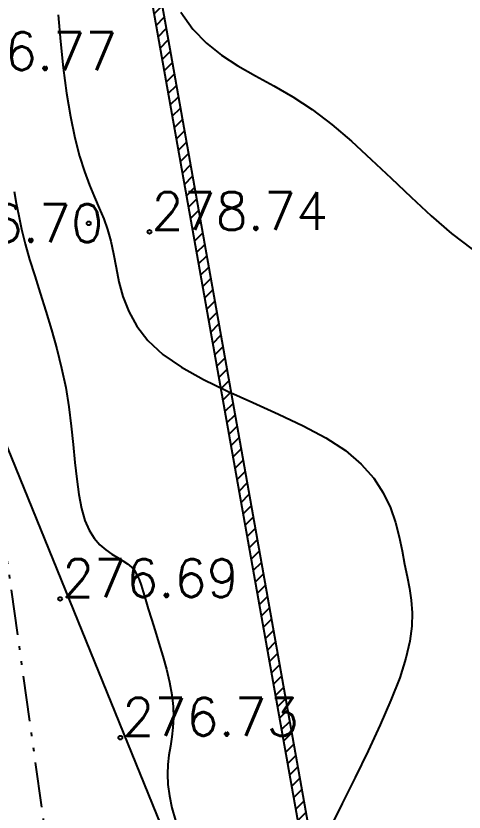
# Model space of a CAD drawing. Extents: x 524954 to 526204, y 9523489 to 9524010.
# Drawn here: x 525583.68 to 525595.51, y 9523801.26 to 9523822.29 of the extents above; entities that cross this region are included whole.
import ezdxf

# ---------------------------------------------------------------- set-up
doc = ezdxf.new("R2010")
doc.units = 0
doc.header["$PDMODE"] = 33
doc.header["$PDSIZE"] = 0.1
doc.linetypes.add('ACAD_ISO12W100', pattern=[21, 12, -3, 0, -3, 0, -3])
doc.linetypes.add('CACHE2', pattern=[4.7625, 3.175, -1.5875])
for name, color, linetype in [('Bord_Route_Existante', 6, 'Continuous'), ('Caniveau', 5, 'CACHE2'), ('Cloture', 7, 'Continuous'), ('CN_01_00', 3, 'Continuous'), ('CN_02_00', 4, 'Continuous'), ('Murs', 1, 'Continuous'), ('TopoAlt', 3, 'Continuous'), ('TOPOJIS', 7, 'Continuous')]:
    doc.layers.add(name, color=color, linetype=linetype)
doc.styles.add('Simplex 1.0', font='Simplex.shx', dxfattribs={"width": 0.99, "height": 1})

# ---------------------------------------------------------------- blocks, each defined once
blk = doc.blocks.new('TCPOINT M')
at = {"color": 0}
blk.add_point((0, 0), dxfattribs=at)
at = {"layer": 'TopoAlt', "style": 'Simplex 1.0', "width": 0.99}
blk.add_attdef('ALT', (0.15, 0.15), '', height=1, dxfattribs=at)

msp = doc.modelspace()

# ---------------------------------------------------------------- hatches: boundary and pattern name
at = {"layer": 'Murs'}
h = msp.add_hatch(dxfattribs=at)
h.set_pattern_fill('_U', color=256, scale=0.25, angle=45, style=0, pattern_type=0)
h.set_pattern_definition([(45, (0, 0), (-0.1767766952966, 0.1767766952966), [])])
h.paths.add_polyline_path([(525584.966, 9523835.576), (525591.74, 9523797.552), (525591.986, 9523797.595), (525585.213, 9523835.62)])

# ---------------------------------------------------------------- linework, layer by layer
at = {"layer": 'Bord_Route_Existante', "flags": 128}
msp.add_lwpolyline([(525615.783, 9523793.199), (525610.281, 9523790.266), (525607.501, 9523789.057), (525603.495, 9523788.331), (525599.574, 9523788.708), (525597.071, 9523789.257), (525594.676, 9523790.471), (525591.471, 9523793.151), (525589.256, 9523796.622), (525581.264, 9523816.267)], dxfattribs=at)
at = {"layer": 'Caniveau', "linetype": 'ACAD_ISO12W100', "ltscale": 0.1, "flags": 128}
msp.add_lwpolyline([(525581.641, 9523820.795), (525585.421, 9523793.743)], dxfattribs=at)
at = {"layer": 'Cloture', "elevation": 279.26, "flags": 128}
for points in [[(525584.966, 9523835.576), (525591.74, 9523797.552)], [(525585.213, 9523835.62), (525591.986, 9523797.595)]]:
    msp.add_lwpolyline(points, dxfattribs=at)
at = {"layer": 'CN_01_00', "flags": 128}
for points, elevation in [([(525588.033, 9523822.393), (525588.347, 9523821.943), (525588.707, 9523821.57), (525589.107, 9523821.255), (525589.542, 9523820.976), (525590.005, 9523820.714), (525590.49, 9523820.449), (525590.991, 9523820.158), (525591.501, 9523819.822), (525592.017, 9523819.427), (525592.536, 9523818.982), (525593.059, 9523818.502), (525593.585, 9523818.003), (525594.115, 9523817.5), (525594.648, 9523817.01), (525595.184, 9523816.547), (525595.723, 9523816.128), (525596.264, 9523815.763), (525596.437, 9523815.659)], 279), ([(525583.631, 9523817.658), (525583.687, 9523817.347), (525583.751, 9523817.013), (525583.828, 9523816.655), (525583.923, 9523816.27), (525584.039, 9523815.858), (525584.173, 9523815.422), (525584.318, 9523814.964), (525584.468, 9523814.489), (525584.616, 9523813.999), (525584.757, 9523813.498), (525584.885, 9523812.989), (525584.992, 9523812.477), (525585.076, 9523811.964), (525585.14, 9523811.458), (525585.192, 9523810.966), (525585.237, 9523810.495), (525585.284, 9523810.052), (525585.338, 9523809.645), (525585.406, 9523809.28), (525585.495, 9523808.964), (525585.609, 9523808.704), (525585.744, 9523808.492), (525585.893, 9523808.322), (525586.051, 9523808.186), (525586.209, 9523808.075), (525586.362, 9523807.982), (525586.504, 9523807.899), (525586.627, 9523807.818), (525586.727, 9523807.732), (525586.807, 9523807.637), (525586.873, 9523807.528), (525586.929, 9523807.401), (525586.982, 9523807.252), (525587.035, 9523807.076), (525587.095, 9523806.871), (525587.167, 9523806.631), (525587.254, 9523806.355), (525587.352, 9523806.049), (525587.454, 9523805.72), (525587.556, 9523805.379), (525587.651, 9523805.032), (525587.732, 9523804.688), (525587.794, 9523804.356), (525587.831, 9523804.044), (525587.84, 9523803.758), (525587.825, 9523803.493), (525587.794, 9523803.243), (525587.757, 9523803.001), (525587.719, 9523802.761), (525587.69, 9523802.517), (525587.677, 9523802.261), (525587.688, 9523801.986), (525587.729, 9523801.689), (525587.798, 9523801.372), (525587.889, 9523801.039)], 277)]:
    msp.add_lwpolyline(points, dxfattribs=dict(at, elevation=elevation))
at = {"layer": 'CN_02_00', "elevation": 278, "flags": 128}
msp.add_lwpolyline([(525584.793, 9523822.318), (525584.853, 9523821.619), (525584.927, 9523820.925), (525585.016, 9523820.256), (525585.117, 9523819.632), (525585.23, 9523819.072), (525585.354, 9523818.591), (525585.485, 9523818.179), (525585.618, 9523817.821), (525585.75, 9523817.504), (525585.877, 9523817.212), (525585.995, 9523816.931), (525586.099, 9523816.646), (525586.187, 9523816.343), (525586.256, 9523816.009), (525586.322, 9523815.65), (525586.399, 9523815.271), (525586.505, 9523814.881), (525586.657, 9523814.487), (525586.872, 9523814.096), (525587.165, 9523813.715), (525587.555, 9523813.351), (525588.05, 9523813.011), (525588.63, 9523812.688), (525589.269, 9523812.379), (525589.938, 9523812.076), (525590.611, 9523811.774), (525591.26, 9523811.467), (525591.858, 9523811.148), (525592.378, 9523810.811), (525592.799, 9523810.453), (525593.128, 9523810.077), (525593.379, 9523809.691), (525593.566, 9523809.299), (525593.702, 9523808.909), (525593.801, 9523808.526), (525593.877, 9523808.157), (525593.943, 9523807.807), (525594.01, 9523807.481), (525594.072, 9523807.167), (525594.119, 9523806.853), (525594.143, 9523806.524), (525594.133, 9523806.169), (525594.081, 9523805.772), (525593.978, 9523805.322), (525593.813, 9523804.804), (525593.582, 9523804.212), (525593.298, 9523803.561), (525592.977, 9523802.875), (525592.637, 9523802.175), (525592.293, 9523801.484), (525591.964, 9523800.824)], dxfattribs=at)

# ---------------------------------------------------------------- block references
at = {"layer": 'TOPOJIS'}
ref = msp.add_blockref('TCPOINT M', (525581.639, 9523820.812, 276.77), dxfattribs=at)
ref.add_attrib('ALT', '276.77', (525581.689, 9523820.862, 276.77), dxfattribs={"layer": 'TopoAlt', "height": 1, "style": 'Simplex 1.0', "width": 0.99})
ref = msp.add_blockref('TCPOINT M', (525587.206, 9523816.587, 278.74), dxfattribs=at)
ref.add_attrib('ALT', '278.74', (525587.256, 9523816.637, 278.74), dxfattribs={"layer": 'TopoAlt', "height": 1, "style": 'Simplex 1.0', "width": 0.99})
ref = msp.add_blockref('TCPOINT M', (525581.264, 9523816.267, 276.7), dxfattribs=at)
ref.add_attrib('ALT', '276.70', (525581.314, 9523816.317, 276.7), dxfattribs={"layer": 'TopoAlt', "height": 1, "style": 'Simplex 1.0', "width": 0.99})
msp.add_blockref('TCPOINT M', (525585.599, 9523816.813, 277.24), dxfattribs=at)
ref = msp.add_blockref('TCPOINT M', (525584.844, 9523806.89, 276.69), dxfattribs=at)
ref.add_attrib('ALT', '276.69', (525584.894, 9523806.94, 276.69), dxfattribs={"layer": 'TopoAlt', "height": 1, "style": 'Simplex 1.0', "width": 0.99})
ref = msp.add_blockref('TCPOINT M', (525586.435, 9523803.225, 276.73), dxfattribs=at)
ref.add_attrib('ALT', '276.73', (525586.485, 9523803.275, 276.73), dxfattribs={"layer": 'TopoAlt', "height": 1, "style": 'Simplex 1.0', "width": 0.99})

doc.saveas('drawing.dxf')
